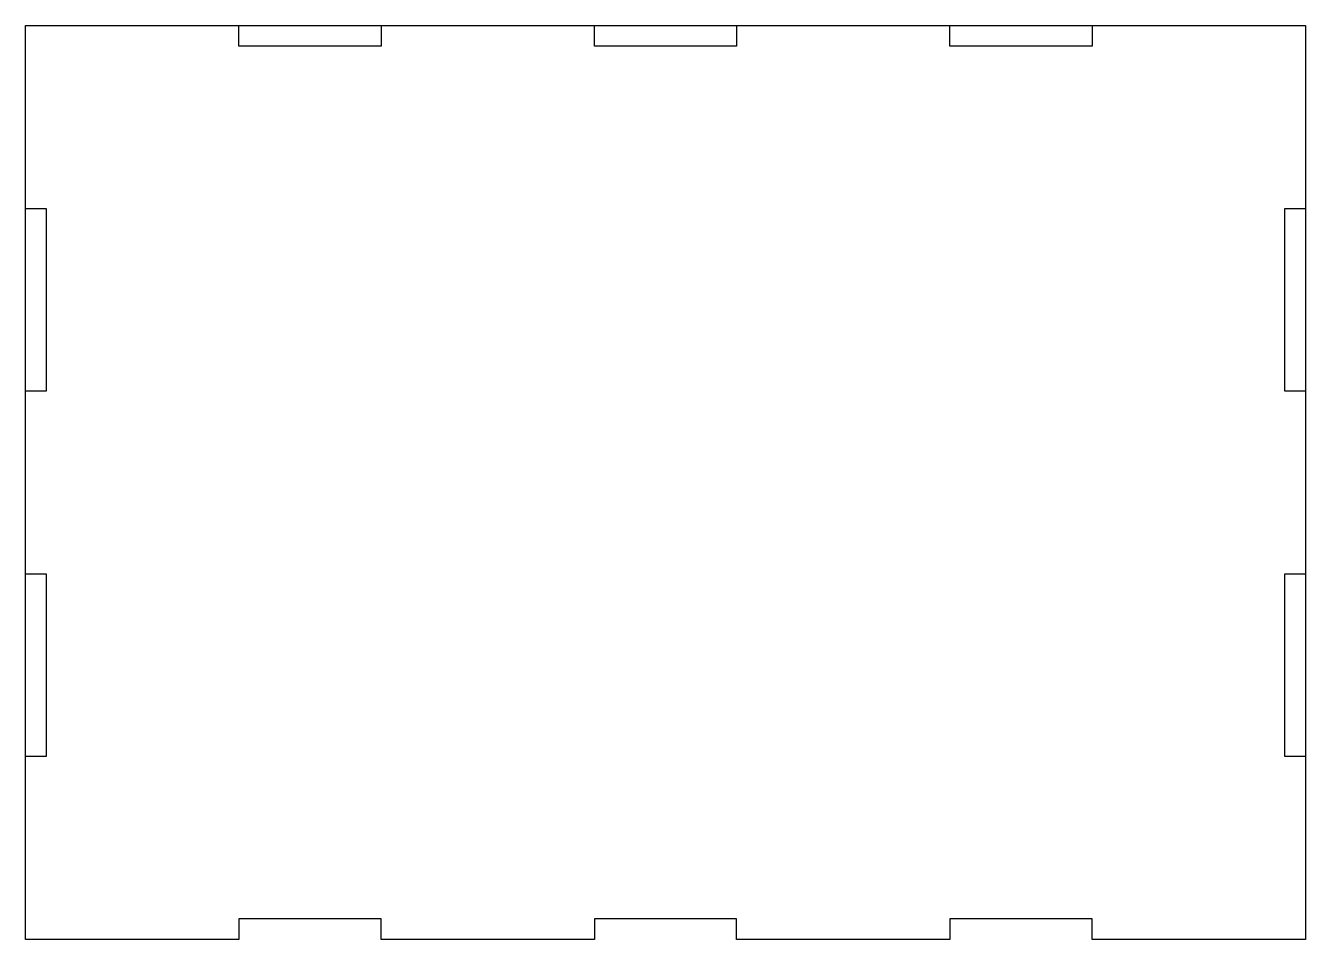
# Model space of a CAD drawing. Header units: millimetres. Extents: x 0 to 280, y -200 to 0.
import ezdxf

# ---------------------------------------------------------------- set-up
doc = ezdxf.new("R2010")
doc.units = ezdxf.units.MM
doc.layers.get('0').update_dxf_attribs({"linetype": 'CONTINUOUS'})

msp = doc.modelspace()

# ---------------------------------------------------------------- linework, layer by layer
for p, q in [((0, -40), (0, 0)), ((0, 0), (46.67, 0)), ((46.67, 0), (77.78, 0)), ((46.67, -4.5), (46.67, 0)), ((77.78, 0), (77.78, -4.5)), ((77.78, 0), (124.44, 0)), ((124.44, 0), (155.56, 0)), ((124.44, -4.5), (124.44, 0)), ((155.56, 0), (155.56, -4.5)), ((155.56, 0), (202.22, 0)), ((202.22, 0), (233.33, 0)), ((202.22, -4.5), (202.22, 0)), ((233.33, 0), (233.33, -4.5)), ((233.33, 0), (280, 0)), ((280, 0), (280, -40)), ((77.78, -4.5), (46.67, -4.5)), ((155.56, -4.5), (124.44, -4.5)), ((233.33, -4.5), (202.22, -4.5)), ((0, -80), (0, -40)), ((0, -40), (4.5, -40)), ((4.5, -40), (4.5, -80)), ((275.5, -80), (275.5, -40)), ((275.5, -40), (280, -40)), ((280, -40), (280, -80)), ((4.5, -80), (0, -80)), ((0, -120), (0, -80)), ((280, -80), (275.5, -80)), ((280, -80), (280, -120)), ((0, -160), (0, -120)), ((0, -120), (4.5, -120)), ((4.5, -120), (4.5, -160)), ((275.5, -160), (275.5, -120)), ((275.5, -120), (280, -120)), ((280, -120), (280, -160)), ((4.5, -160), (0, -160)), ((0, -200), (0, -160)), ((280, -160), (275.5, -160)), ((280, -160), (280, -200)), ((46.67, -195.5), (46.67, -200)), ((77.78, -195.5), (46.67, -195.5)), ((77.78, -200), (77.78, -195.5)), ((124.44, -195.5), (124.44, -200)), ((155.56, -195.5), (124.44, -195.5)), ((155.56, -200), (155.56, -195.5)), ((202.22, -195.5), (202.22, -200)), ((233.33, -195.5), (202.22, -195.5)), ((233.33, -200), (233.33, -195.5)), ((46.67, -200), (0, -200)), ((124.44, -200), (77.78, -200)), ((202.22, -200), (155.56, -200)), ((280, -200), (233.33, -200))]:
    msp.add_line(p, q)

doc.saveas('drawing.dxf')
